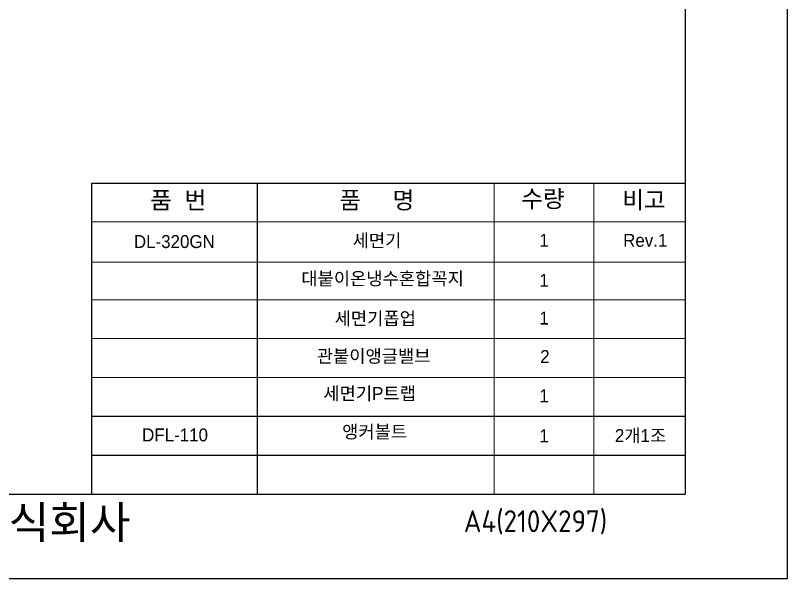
# Model space of a CAD drawing. Header units: millimetres. Extents: x 14558 to 16983, y -260 to 3171.
# Drawn here: x 15791 to 16983, y -260 to 610 of the extents above; entities that cross this region are included whole.
import ezdxf

# ---------------------------------------------------------------- set-up
doc = ezdxf.new("R2010")
doc.units = ezdxf.units.MM
doc.header["$LTSCALE"] = 0.2
doc.layers.add('DIM', color=3, linetype='Continuous', lineweight=15)
doc.layers.add('YA', color=7, linetype='Continuous')
doc.styles.get("Standard").update_dxf_attribs({"font": 'ISOCP.SHX', "bigfont": 'WHGTXT.SHX'})
doc.styles.add('스타일1', font='txt.shx', dxfattribs={"bigfont": 'ghs.shx'})

msp = doc.modelspace()

# ---------------------------------------------------------------- linework, layer by layer
at = {"layer": 'DIM', "color": 0}
for p, q in [((16530.2, 350.9), (16530.2, -129.1)), ((16684.2, 350.9), (16684.2, -129.1)), ((15908.7, 290.9), (16825.2, 290.9)), ((15908.7, 229), (16825.2, 229)), ((15908.7, 170.9), (16825.2, 170.9)), ((15908.7, 110.9), (16825.2, 110.9)), ((15908.7, 50.9), (16825.2, 50.9))]:
    msp.add_line(p, q, dxfattribs=at)
at = {"layer": 'YA', "color": 7}
for p, q in [((16825.2, 3050.9), (16825.2, -129.1)), ((15908.7, 350.9), (16825.2, 350.9)), ((15908.7, -129.1), (15908.7, 350.9)), ((16164.7, -129.1), (16164.7, 350.9)), ((15908.7, -9.1), (16825.2, -9.1)), ((15908.7, -69.1), (16825.2, -69.1)), ((14749.2, -129.1), (16825.2, -129.1))]:
    msp.add_line(p, q, dxfattribs=at)
at = {"layer": 'YA', "color": 0}
msp.add_lwpolyline([(14557.9, -259.6), (16983.4, -259.6), (16983.4, 3170.7), (14557.9, 3170.7)], close=True, dxfattribs=at)

# ---------------------------------------------------------------- texts
at = {"layer": 'DIM', "color": 0, "attachment_point": 1, "style": '스타일1'}
for s, insert, char_height in [('{\\fGulim|b0|i0|c129|p50;품  번}', (15998.8, 337.9), 26.746), ('{\\fGulim|b0|i0|c129|p50;품     명}', (16291, 338.1), 26.746), ('{\\fGulim|b0|i0|c129|p50;수량}', (16572, 340.2), 26.746), ('{\\fGulim|b0|i0|c129|p50;비고}', (16728, 338.3), 26.746), ('{\\fGulim|b0|i0|c129|p50;1\\P}', (16599.9, 272.6), 20), ('{\\fGulim|b0|i0|c129|p50;Rev.1\\P}', (16729.4, 272.6), 20), ('{\\fGulim|b0|i0|c129|p50;1\\P}', (16599.9, 210.8), 20), ('{\\fGulim|b0|i0|c129|p50;1\\P}', (16599.9, 152.6), 20), ('{\\fGulim|b0|i0|c129|p50;2\\P}', (16601.3, 93.2), 20), ('{\\fGulim|b0|i0|c129|p50;1\\P}', (16599.9, 32.6), 20), ('{\\fGulim|b0|i0|c129|p50;1\\P}', (16599.9, -29.2), 20)]:
    msp.add_mtext(s, dxfattribs=dict(at, insert=insert, char_height=char_height))
for s, insert, char_height, width in [('{\\fGulim|b0|i0|c129|p50;세면기}', (16311.5, 272.2), 20, 147), ('{\\fGulim|b0|i0|c129|p50;DL-320GN}', (15973.6, 270.7), 20, 17), ('{\\fGulim|b0|i0|c129|p50;대붙이온냉수혼합꼭지}', (16232.3, 213.5), 20, 290), ('{\\fGulim|b0|i0|c129|p50;세면기폽업}', (16283.7, 151.9), 20, 315), ('{\\fGulim|b0|i0|c129|p50;관붙이앵글밸브}', (16256.1, 93.9), 20, 212), ('{\\fGulim|b0|i0|c129|p50;세면기P트랩}', (16266.3, 36.1), 20, 212), ('{\\fGulim|b0|i0|c129|p50;앵커볼트}', (16295.3, -22.9), 20, 212), ('{\\fGulim|b0|i0|c129|p50;DFL-110}', (15986.3, -27.8), 20, 147), ('{\\fGulim|b0|i0|c129|p50;2개1조}', (16716.6, -28.9), 20, 212), ('{\\fGulim|b0|i0|c129|p50;       대림통상주식회사\\P}', (15339.2, -148), 50, 1090)]:
    msp.add_mtext(s, dxfattribs=dict(at, insert=insert, char_height=char_height, width=width))
at = {"layer": 'YA', "color": 7}
msp.add_text('A4(210X297)', height=33.819, dxfattribs=at).set_placement((16483.2, -188))

doc.saveas('drawing.dxf')
